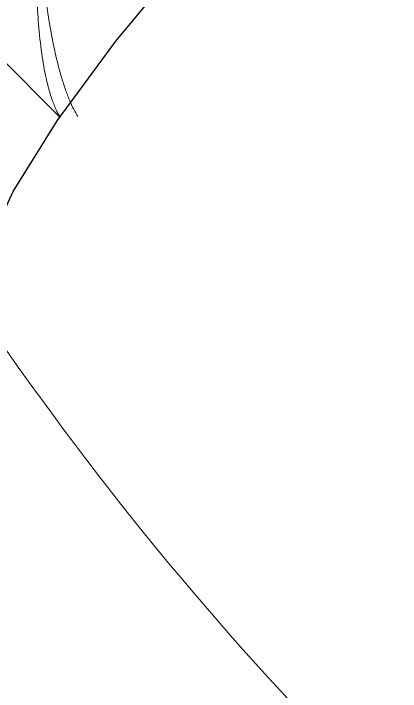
# Model space of a CAD drawing. Header units: millimetres. Extents: x -635 to 515, y -448 to 489.
# Drawn here: x -561.21 to -555.42, y -355.05 to -344.9 of the extents above; entities that cross this region are included whole.
import ezdxf

# ---------------------------------------------------------------- set-up
doc = ezdxf.new("R2010")
doc.units = ezdxf.units.MM

msp = doc.modelspace()

# ---------------------------------------------------------------- linework, layer by layer
at = {"color": 7, "linetype": 'Continuous', "lineweight": 25}
msp.add_line((-560.514, -346.455), (-566.818, -340.151), dxfattribs=at)
at = {"color": 7, "linetype": 'Continuous', "lineweight": 25, "flags": 128}
msp.add_lwpolyline([(-561.629, -349.488), (-561.763, -349.087), (-561.623, -348.436), (-561.216, -347.564), (-560.559, -346.508), (-559.682, -345.316), (-558.623, -344.038), (-557.427, -342.73), (-556.148, -341.451), (-554.841, -340.256), (-553.563, -339.196), (-552.37, -338.319), (-551.314, -337.663), (-550.442, -337.256), (-549.791, -337.116), (-549.39, -337.249)], dxfattribs=at)
at = {"color": 144, "linetype": 'Continuous', "lineweight": 18}
msp.add_arc((-521.344, -321.993), 48.774, 214.3141, 235.6859, dxfattribs=at)
for points, knots in [([(-560.514, -346.455), (-560.525, -346.436), (-560.548, -346.398), (-560.58, -346.33), (-560.612, -346.253), (-560.643, -346.169), (-560.672, -346.075), (-560.699, -345.973), (-560.743, -345.789), (-560.796, -345.488), (-560.84, -345.079), (-560.865, -344.639), (-560.868, -344.273), (-560.861, -343.949), (-560.847, -343.664), (-560.828, -343.458), (-560.818, -343.345)], [0, 0, 0, 0, 0.033609, 0.067818, 0.102712, 0.138371, 0.174873, 0.212291, 0.250694, 0.368497, 0.500524, 0.616367, 0.749917, 0.814279, 0.89764, 1, 1, 1, 1]), ([(-560.818, -343.345), (-560.818, -343.403), (-560.817, -343.515), (-560.812, -343.679), (-560.805, -343.828), (-560.798, -343.962), (-560.79, -344.08), (-560.773, -344.307), (-560.739, -344.631), (-560.675, -345.068), (-560.596, -345.476), (-560.512, -345.804), (-560.438, -346.036), (-560.376, -346.197), (-560.313, -346.335), (-560.269, -346.405), (-560.248, -346.44)], [0, 0, 0, 0, 0.053549, 0.102357, 0.146423, 0.185747, 0.22033, 0.250172, 0.383563, 0.499569, 0.631341, 0.749409, 0.815696, 0.8793, 0.940595, 1, 1, 1, 1])]:
    msp.add_open_spline(points, degree=3, knots=knots, dxfattribs=at)

doc.saveas('drawing.dxf')
